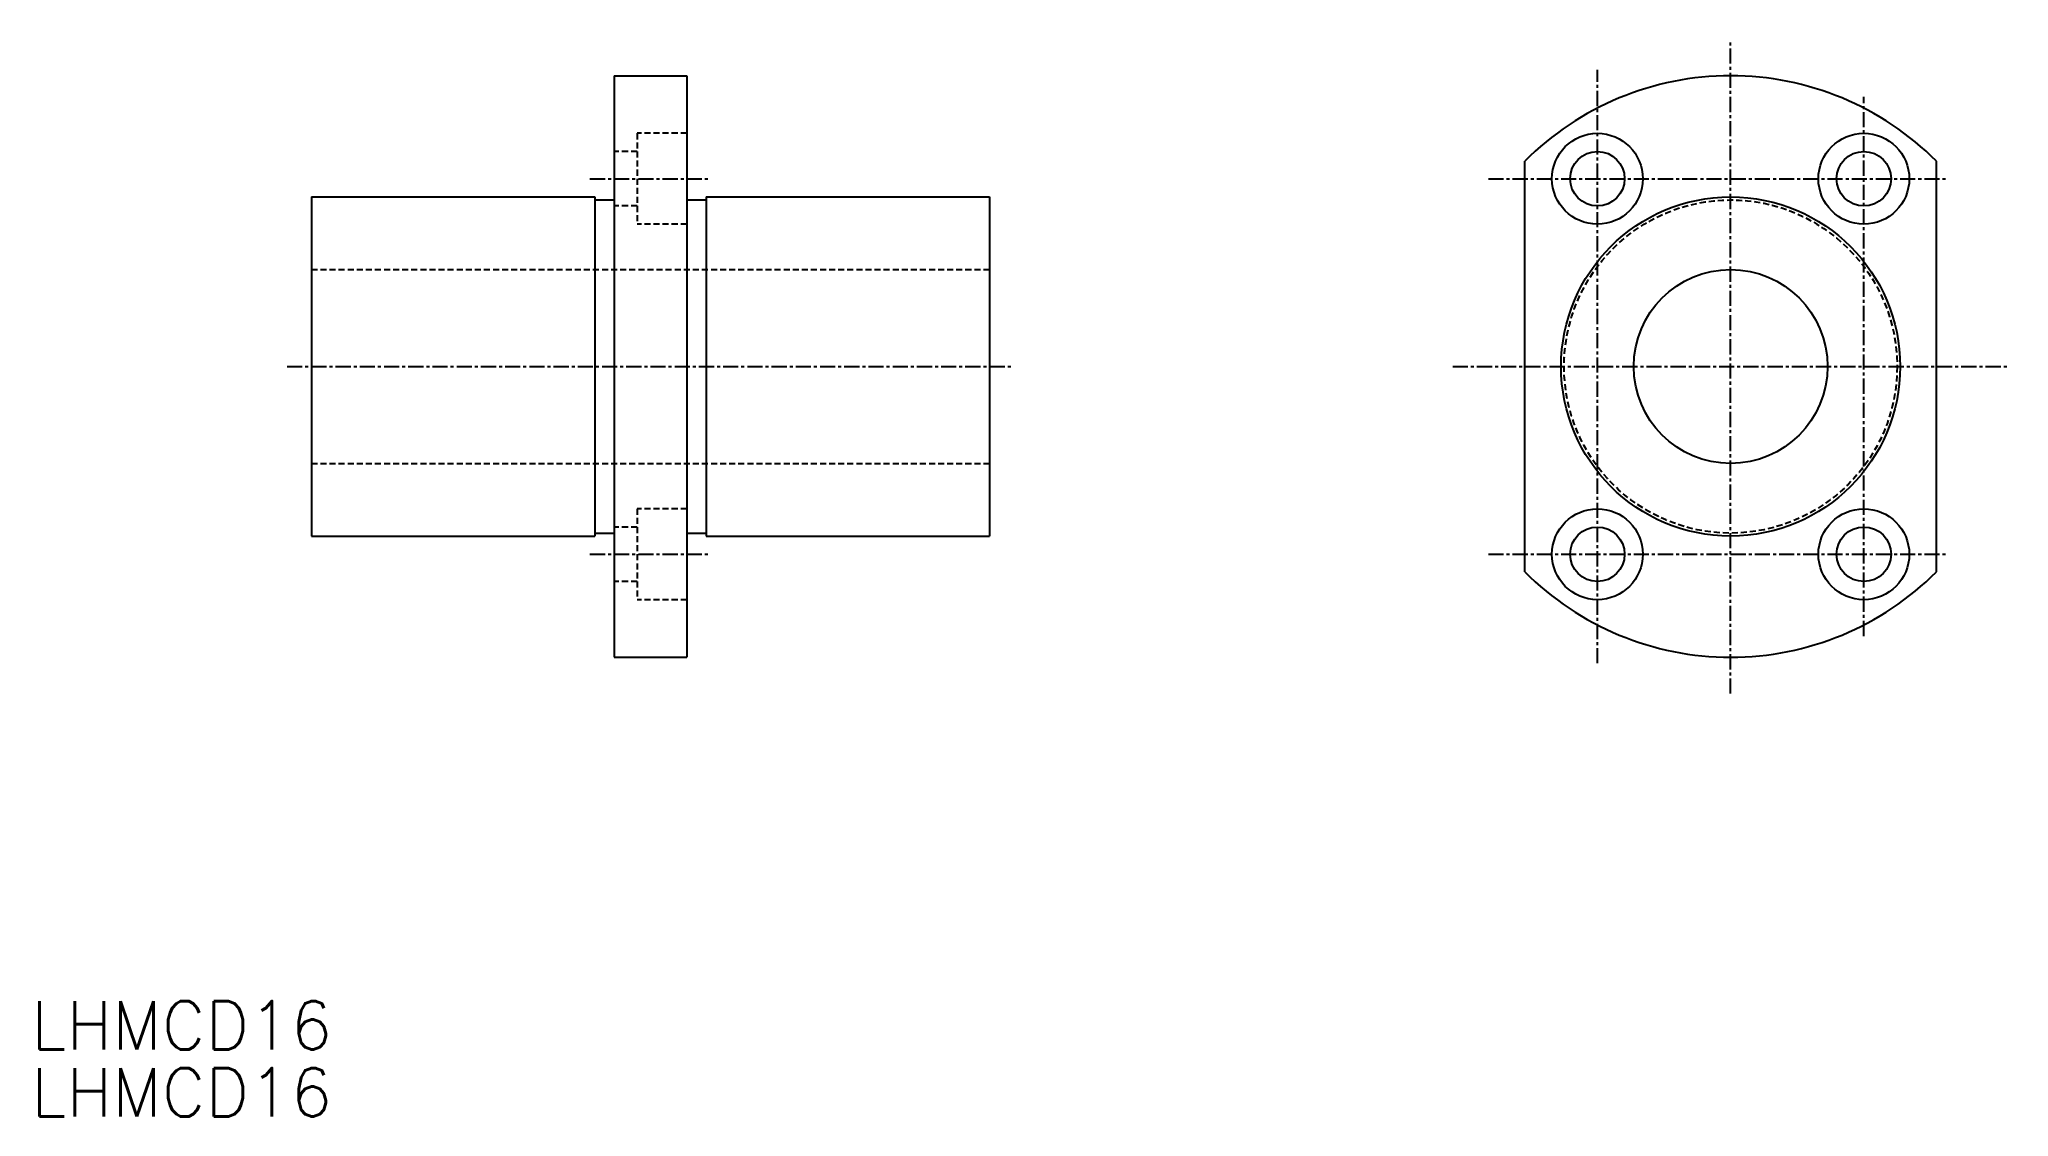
# Model space of a CAD drawing. Extents: x 291 to 453, y 127 to 216.
import ezdxf

# ---------------------------------------------------------------- set-up
doc = ezdxf.new("R2010")
doc.units = 0
doc.linetypes.add('CENTER', pattern=[2, 1.25, -0.25, 0.25, -0.25])
doc.linetypes.add('DASHED', pattern=[0.75, 0.5, -0.25])
doc.layers.get('0').update_dxf_attribs({"linetype": 'CONTINUOUS'})
doc.layers.add('CENTER', color=1, linetype='CENTER')
doc.styles.get("Standard").update_dxf_attribs({"font": 'txt.shx', "bigfont": 'bigfont.shx'})

msp = doc.modelspace()

# ---------------------------------------------------------------- linework, layer by layer
at = {"color": 7, "linetype": 'CONTINUOUS'}
for p, q in [((338.25, 213.38), (338.25, 165.38)), ((338.25, 213.38), (344.25, 213.38)), ((344.25, 213.38), (344.25, 165.38)), ((413.44, 172.44), (413.44, 206.32)), ((447.44, 172.44), (447.44, 206.32)), ((313.25, 203.38), (313.25, 175.38)), ((313.25, 203.38), (336.65, 203.38)), ((336.65, 203.38), (336.65, 175.38)), ((345.85, 203.38), (369.25, 203.38)), ((345.85, 203.38), (345.85, 175.38)), ((369.25, 203.38), (369.25, 175.38)), ((336.65, 203.13), (338.25, 203.13)), ((344.25, 203.13), (345.85, 203.13)), ((336.65, 175.63), (338.25, 175.63)), ((344.25, 175.63), (345.85, 175.63)), ((313.25, 175.38), (336.65, 175.38)), ((345.85, 175.38), (369.25, 175.38)), ((338.25, 165.38), (344.25, 165.38))]:
    msp.add_line(p, q, dxfattribs=at)
at = {"color": 3, "linetype": 'DASHED'}
for p, q in [((340.15, 208.63), (340.15, 201.13)), ((344.25, 208.63), (340.15, 208.63)), ((340.15, 207.13), (338.25, 207.13)), ((340.15, 202.63), (338.25, 202.63)), ((344.25, 201.13), (340.15, 201.13)), ((313.25, 197.38), (369.25, 197.38)), ((313.25, 181.38), (369.25, 181.38)), ((340.15, 177.63), (340.15, 170.13)), ((344.25, 177.63), (340.15, 177.63)), ((340.15, 176.13), (338.25, 176.13)), ((340.15, 171.63), (338.25, 171.63)), ((344.25, 170.13), (340.15, 170.13))]:
    msp.add_line(p, q, dxfattribs=at)
at = {"color": 7, "linetype": 'CONTINUOUS'}
for centre, radius in [((419.44, 204.88), 3.75), ((441.44, 204.88), 3.75), ((419.44, 204.88), 2.25), ((441.44, 204.88), 2.25), ((430.44, 189.38), 14), ((430.44, 189.38), 8), ((419.44, 173.88), 3.75), ((441.44, 173.88), 3.75), ((441.44, 173.88), 2.25)]:
    msp.add_circle(centre, radius, dxfattribs=at)
at = {"color": 3, "linetype": 'DASHED'}
msp.add_circle((430.44, 189.38), 13.75, dxfattribs=at)
msp.add_circle((419.44, 173.88), 2.25)
at = {"color": 7, "linetype": 'CONTINUOUS'}
for start, end in [(44.9005, 135.0995), (224.9005, 315.0995)]:
    msp.add_arc((430.44, 189.38), 24, start, end, dxfattribs=at)
at = {"layer": 'CENTER', "color": 1, "linetype": 'CENTER'}
for p, q in [((430.44, 162.38), (430.44, 216.38)), ((419.44, 164.88), (419.44, 213.88)), ((441.44, 167.13), (441.44, 211.63)), ((336.25, 204.88), (346.25, 204.88)), ((410.44, 204.88), (448.19, 204.88)), ((311.25, 189.38), (371.25, 189.38)), ((407.49, 189.38), (453.39, 189.38)), ((336.25, 173.88), (346.25, 173.88)), ((410.44, 173.88), (448.19, 173.88))]:
    msp.add_line(p, q, dxfattribs=at)

# ---------------------------------------------------------------- texts
at = {"color": 7, "linetype": 'CONTINUOUS'}
for p in [(290.11, 132.99), (290.11, 127.46)]:
    msp.add_text('LHMCD16', height=4, dxfattribs=at).set_placement(p)

doc.saveas('drawing.dxf')
